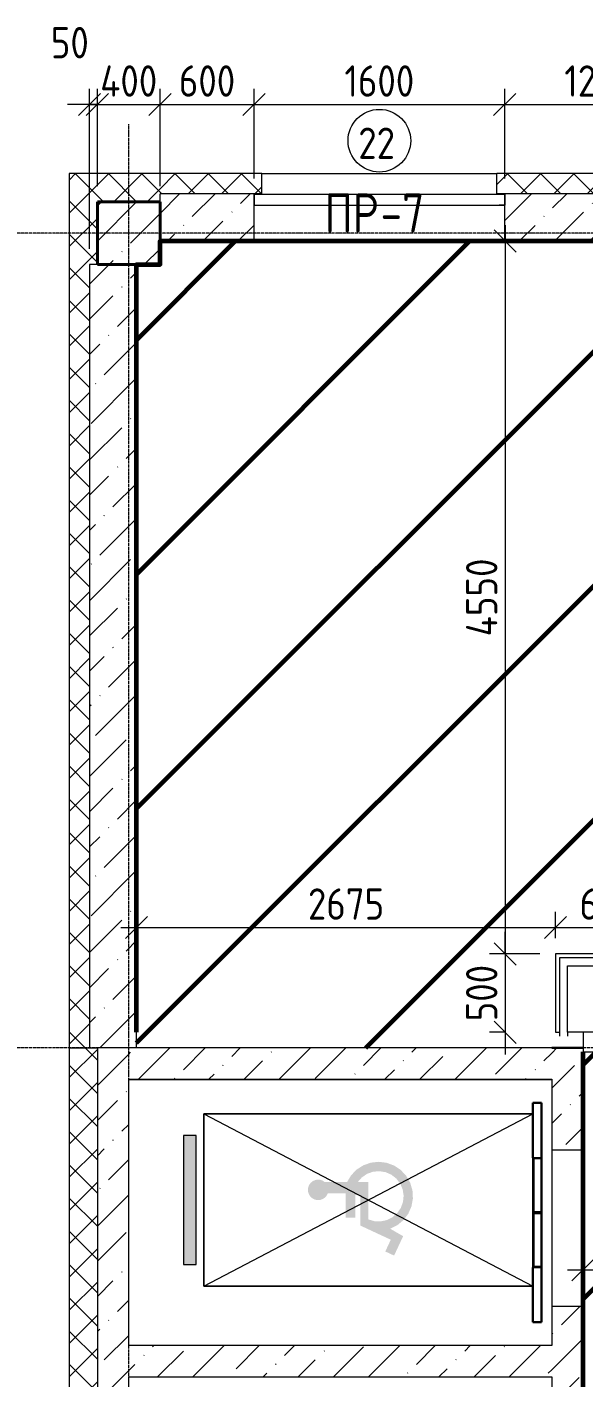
# Model space of a CAD drawing. Header units: millimetres. Extents: x -56773 to 323062, y -262288 to 76460.
# Drawn here: x -18965 to -15416, y -32360 to -23744 of the extents above; entities that cross this region are included whole.
import ezdxf

# ---------------------------------------------------------------- set-up
doc = ezdxf.new("R2010")
doc.units = ezdxf.units.MM
doc.linetypes.add('ADSK_Линия сетки', pattern=[25, 20, -2.5, 0, -2.5])
doc.linetypes.add('ADSK_Невидимые', pattern=[5, 3, -2])
for name, color, linetype, lineweight in [('1.1) Шлифовка потолка', 5, 'Continuous', 60), ('3.1 Штукатурка внешн стен', 5, 'Continuous', 60), ('_ Окна', 7, 'Continuous', 18), ('Марки', 7, 'Continuous', 20), ('Марки окон', 7, 'Continuous', 20), ('Несущие колонны', 7, 'Continuous', 18), ('Обобщенные модели', 7, 'ADSK_Невидимые', 18), ('Оборудование', 7, 'Continuous', 18), ('Окна', 7, 'Continuous', 9), ('Оси', 7, 'Continuous', 9), ('Перекрытие', 7, 'Continuous', 18), ('Размеры', 7, 'Continuous', 9), ('Стены внутренние', 7, 'Continuous', 18), ('Стены наружные', 7, 'Continuous', 18), ('Стены несущие', 7, 'Continuous', 30), ('Стены отделка', 7, 'Continuous', 30), ('Стены штриховка', 7, 'Continuous', 9), ('Узлы', 7, 'Continuous', 18)]:
    doc.layers.add(name, color=color, linetype=linetype, lineweight=lineweight)
doc.styles.add('GOST Common_2', font='', dxfattribs={"width": 0.9, "height": 250})
doc.styles.add('GOST Common_3', font='', dxfattribs={"width": 0.9, "height": 200})
doc.styles.add('GOST Common_5', font='', dxfattribs={"width": 0.85, "height": 250})
doc.styles.get('GOST Common_2').set_extended_font_data('GOST Common')
doc.styles.get('GOST Common_3').set_extended_font_data('GOST Common')
doc.styles.get('GOST Common_5').set_extended_font_data('GOST Common')
doc.dimstyles.new('ADSK_Основной_2_0', dxfattribs={"dimscale": 304.8, "dimtxt": 201.142999, "dimasz": 0.463911, "dimexe": 0.328084, "dimexo": 0.328084, "dimgap": 0.164042, "dimtad": 1, "dimdec": 3, "dimrnd": 0.001, "dimdsep": 46, "dimtxsty": 'GOST Common_3', "dimblk1": 'OBLIQUE', "dimblk2": 'OBLIQUE', "dimsah": 1, "dimcen": 0.09, "dimdle": 0.328084, "dimazin": 2, "dimtfac": 1, "dimtdec": 4, "dimtix": 1, "dimtmove": 0, "dimatfit": 3, "dimfxl": 1, "dimtvp": 1, "dimtolj": 1, "dimtzin": 0, "dimlwd": 20, "dimlwe": 20, "dimarcsym": 2})
doc.dimstyles.new('ADSK_Основной_2_0_1', dxfattribs={"dimscale": 304.8, "dimtxt": 201.142999, "dimasz": 0.463911, "dimexe": 0.328084, "dimexo": 0.328084, "dimgap": 0.164042, "dimtad": 1, "dimdec": 3, "dimrnd": 0.001, "dimdsep": 46, "dimtxsty": 'GOST Common_3', "dimblk1": 'OBLIQUE', "dimblk2": 'OBLIQUE', "dimsah": 1, "dimcen": 0.09, "dimdle": 0.328084, "dimazin": 2, "dimtfac": 1, "dimtdec": 4, "dimtix": 1, "dimtmove": 1, "dimatfit": 3, "dimfxl": 1, "dimtvp": 1, "dimtolj": 1, "dimtzin": 0, "dimlwd": 20, "dimlwe": 20, "dimarcsym": 2})
pattern_1 = [(45, (1283.93, -48864.63), (84.18955, 308.69595), [396.875, -79.375, 3.353, -76.022])]
pattern_2 = [(45, (1283.93, -48864.63), (-106.066, 106.066), []), (135, (1283.93, -48864.63), (-106.066, -106.066), [])]

# ---------------------------------------------------------------- blocks, each defined once
blk = doc.blocks.new('ADSK_КолоннаЖБ_Прямоугольная - 400x400 мм-1807142-Кладочный план 1-го этажа')
at = {"layer": 'Несущие колонны', "lineweight": 40}
for p, q in [((-200, 200), (200, 200)), ((-200, -200), (-200, 200)), ((200, 200), (200, -200)), ((200, -200), (-200, -200))]:
    blk.add_line(p, q, dxfattribs=at)
blk = doc.blocks.new('AS-Shakhta_lifta-GOST_5746-2003 - Лифт_3_2700х1700 проем 1000-883891-Кладочный план 1-го этажа')
at = {"layer": 'Оборудование'}
h = blk.add_hatch(color=256, dxfattribs=at)
h.paths.add_polyline_path([(354.7, 344.2), (231, 401.8), (183.6, 319.7), (160.7, 365.2), (128, 404.3), (87.2, 434.8), (40.6, 455.1), (-9.5, 464.1), (-60.4, 461.4), (-109.3, 447.2), (-153.5, 422), (-190.9, 387.4), (-219.3, 345.2), (-237.2, 297.5), (-243.7, 247), (-238.5, 196.4), (-221.7, 148.3), (-194.4, 105.3), (-157.9, 69.8), (-114.3, 43.6), (-114.3, -98), (-123.4, -111.8), (-128.8, -127.6), (-130, -144.1), (-127, -160.5), (-120, -175.5), (-109.5, -188.4), (-96, -198.1), (-80.6, -204.2), (-64.1, -206.2), (-47.6, -203.9), (-32.3, -197.6), (-19, -187.7), (-8.6, -174.7), (-1.8, -159.5), (0.9, -143.1), (-0.6, -126.6), (-6.2, -110.9), (-15.5, -97.2), (-28, -86.3), (-42.9, -78.8), (-42.9, 35.4), (113.5, 35.4), (113.5, 97.4), (-31, 97.4), (-31, 128.1), (162.8, 128.1), (253.6, 322.9), (328.5, 288)])
h.paths.add_polyline_path([(136.6, 258.9), (135.3, 218.6), (123.9, 180), (-114.3, 180), (-114.3, 111.7), (-144.4, 138.5), (-166.9, 171.9), (-180.4, 209.8), (-184, 249.9), (-177.6, 289.7), (-161.5, 326.6), (-136.7, 358.3), (-104.7, 382.9), (-67.7, 398.8), (-27.9, 404.9), (12.2, 401), (50, 387.2), (83.3, 364.5), (109.8, 334.2), (128, 298.2)])
at = {"layer": 'Узлы'}
blk.add_hatch(color=256, dxfattribs=at).paths.add_polyline_path([(412.5, -1000), (412.5, -920), (-412.5, -920), (-412.5, -1000)])
at = {"layer": 'Обобщенные модели', "linetype": 'Continuous', "lineweight": 30}
for p, q in [((780, 1285), (-620, 1285)), ((-620, 1230), (-620, 1285)), ((-270, 1230), (-620, 1230)), ((-267, 1235), (-267, 1285)), ((-267, 1285), (77, 1285)), ((77, 1235), (-267, 1235)), ((77, 1285), (77, 1235)), ((83, 1235), (83, 1285)), ((83, 1285), (427, 1285)), ((427, 1235), (83, 1235)), ((427, 1285), (427, 1235)), ((430, 1230), (780, 1230)), ((780, 1230), (780, 1285))]:
    blk.add_line(p, q, dxfattribs=at)
at = {"layer": 'Обобщенные модели'}
for p, q in [((-270, 1235), (-270, 1285)), ((430, 1235), (430, 1285))]:
    blk.add_line(p, q, dxfattribs=at)
at = {"layer": 'Оборудование'}
for p, q in [((-550, -870), (-550, 1230)), ((550, -870), (-550, 1230)), ((-550, -870), (550, 1230)), ((550, 1230), (-550, 1230)), ((-550, 1230), (-550, -870)), ((550, 1230), (550, -870)), ((550, -870), (550, 1230)), ((550, -870), (-550, -870)), ((-550, -870), (550, -870))]:
    blk.add_line(p, q, dxfattribs=at)
at = {"layer": 'Узлы'}
for p, q in [((412.5, -920), (-412.5, -920)), ((-412.5, -920), (-412.5, -1000)), ((412.5, -1000), (412.5, -920)), ((-412.5, -1000), (412.5, -1000))]:
    blk.add_line(p, q, dxfattribs=at)
blk = doc.blocks.new('AS-Shakhta_lifta-GOST_5746-2003 - Лифт_3_2700х1700 проем 1001-883895-Кладочный план 1-го этажа')
at = {"layer": 'Узлы'}
blk.add_hatch(color=256, dxfattribs=at).paths.add_polyline_path([(412.5, -1000), (412.5, -920), (-412.5, -920), (-412.5, -1000), (114.8, -1000)])
at = {"layer": 'Обобщенные модели', "linetype": 'Continuous', "lineweight": 30}
for p, q in [((780, 1285), (-620, 1285)), ((-620, 1230), (-620, 1285)), ((-270, 1230), (-620, 1230)), ((-267, 1235), (-267, 1285)), ((-267, 1285), (77, 1285)), ((77, 1235), (-267, 1235)), ((77, 1285), (77, 1235)), ((83, 1235), (83, 1285)), ((83, 1285), (427, 1285)), ((427, 1235), (83, 1235)), ((427, 1285), (427, 1235)), ((430, 1230), (780, 1230)), ((780, 1230), (780, 1285))]:
    blk.add_line(p, q, dxfattribs=at)
at = {"layer": 'Обобщенные модели'}
for p, q in [((-270, 1235), (-270, 1285)), ((430, 1235), (430, 1285))]:
    blk.add_line(p, q, dxfattribs=at)
at = {"layer": 'Оборудование'}
for p, q in [((-770, -1350), (-770, 1350)), ((-770, 1350), (930, 1350)), ((930, 1350), (930, -1350)), ((-550, -870), (-550, 1230)), ((550, -870), (-550, 1230)), ((-550, -870), (550, 1230)), ((550, 1230), (-550, 1230)), ((-550, 1230), (-550, -870)), ((550, 1230), (550, -870)), ((550, -870), (550, 1230)), ((550, -870), (-550, -870)), ((-550, -870), (550, -870)), ((930, -1350), (-770, -1350))]:
    blk.add_line(p, q, dxfattribs=at)
at = {"layer": 'Узлы'}
for p, q in [((412.5, -920), (-412.5, -920)), ((-412.5, -920), (-412.5, -1000)), ((412.5, -1000), (412.5, -920)), ((-412.5, -1000), (412.5, -1000))]:
    blk.add_line(p, q, dxfattribs=at)
blk = doc.blocks.new('ОКНО L03 _2СТ_RS - ОК-1_1600х2000h_противоударное-3556409-Кладочный план 1-го этажа')
at = {"layer": '_ Окна'}
for p, q in [((-838.1, 149), (761.9, 149)), ((-838.1, 149), (-838.1, 79)), ((-838.1, 149), (-833.1, 149)), ((761.9, 149), (756.9, 149)), ((761.9, 149), (761.9, 79)), ((-838.1, 79), (761.9, 79)), ((-838.1, 79), (-803.1, 79)), ((761.9, 79), (726.9, 79))]:
    blk.add_line(p, q, dxfattribs=at)
blk = doc.blocks.new('_Oblique')
at = {"color": 0, "linetype": 'ByBlock', "lineweight": -2}
blk.add_line((-0.5, -0.5), (0.5, 0.5), dxfattribs=at)
blk = doc.blocks.new('*D4189')
at = {"layer": 'Defpoints', "color": 0, "transparency": 16777216}
for p in [(-18516.1, -24238.9), (-18516.1, -24859.7), (-18566.1, -25259.7)]:
    blk.add_point(p, dxfattribs=at)
at = {"layer": 'Размеры', "color": 0, "lineweight": 20, "transparency": 16777216}
for p, q in [((-18566.1, -25159.7), (-18566.1, -24138.9)), ((-18516.1, -24759.7), (-18516.1, -24138.9)), ((-18566.1, -24238.9), (-18707.5, -24238.9)), ((-18566.1, -24238.9), (-18516.1, -24238.9)), ((-18516.1, -24238.9), (-18374.7, -24238.9))]:
    blk.add_line(p, q, dxfattribs=at)
at = {"layer": 'Размеры', "color": 0, "lineweight": 20, "transparency": 16777216, "xscale": 141.4, "yscale": 141.4, "zscale": 141.4}
blk.add_blockref('_Oblique', (-18566.1, -24238.9), dxfattribs=at)
at = {"layer": 'Размеры', "color": 0, "lineweight": 20, "transparency": 16777216, "xscale": 141.4, "yscale": 141.4, "zscale": 141.4, "rotation": 180}
blk.add_blockref('_Oblique', (-18516.1, -24238.9), dxfattribs=at)
at = {"layer": 'Размеры', "color": 0, "lineweight": 9, "transparency": 16777216, "insert": (-18813.3, -23744.2), "char_height": 200, "width": 302.737, "attachment_point": 1, "line_spacing_factor": 1.022761, "style": 'GOST Common_3'}
blk.add_mtext('\\A1;50', dxfattribs=at)
blk = doc.blocks.new('*D4190')
at = {"layer": 'Defpoints', "color": 0, "transparency": 16777216}
for p in [(-18116.1, -24238.9), (-18516.1, -24859.7), (-18116.1, -24859.7)]:
    blk.add_point(p, dxfattribs=at)
at = {"layer": 'Размеры', "color": 0, "lineweight": 20, "transparency": 16777216}
for p, q in [((-18516.1, -24759.7), (-18516.1, -24138.9)), ((-18116.1, -24759.7), (-18116.1, -24138.9)), ((-18516.1, -24238.9), (-18657.5, -24238.9)), ((-18516.1, -24238.9), (-18116.1, -24238.9)), ((-18116.1, -24238.9), (-17974.7, -24238.9))]:
    blk.add_line(p, q, dxfattribs=at)
at = {"layer": 'Размеры', "color": 0, "lineweight": 20, "transparency": 16777216, "xscale": 141.4, "yscale": 141.4, "zscale": 141.4}
blk.add_blockref('_Oblique', (-18516.1, -24238.9), dxfattribs=at)
at = {"layer": 'Размеры', "color": 0, "lineweight": 20, "transparency": 16777216, "xscale": 141.4, "yscale": 141.4, "zscale": 141.4, "rotation": 180}
blk.add_blockref('_Oblique', (-18116.1, -24238.9), dxfattribs=at)
at = {"layer": 'Размеры', "color": 0, "lineweight": 9, "transparency": 16777216, "insert": (-18316.1, -24088.9), "char_height": 200, "width": 474.561, "attachment_point": 5, "style": 'GOST Common_3'}
blk.add_mtext('\\A1;400', dxfattribs=at)
blk = doc.blocks.new('*D4191')
at = {"layer": 'Defpoints', "color": 0, "transparency": 16777216}
for p in [(-17516.1, -24238.9), (-17516.1, -24810.7), (-18116.1, -24859.7)]:
    blk.add_point(p, dxfattribs=at)
at = {"layer": 'Размеры', "color": 0, "lineweight": 20, "transparency": 16777216}
for p, q in [((-18116.1, -24759.7), (-18116.1, -24138.9)), ((-17516.1, -24710.7), (-17516.1, -24138.9)), ((-18216.1, -24238.9), (-17416.1, -24238.9))]:
    blk.add_line(p, q, dxfattribs=at)
at = {"layer": 'Размеры', "color": 0, "lineweight": 20, "transparency": 16777216, "xscale": 141.4, "yscale": 141.4, "zscale": 141.4, "rotation": 180}
blk.add_blockref('_Oblique', (-18116.1, -24238.9), dxfattribs=at)
at = {"layer": 'Размеры', "color": 0, "lineweight": 20, "transparency": 16777216, "xscale": 141.4, "yscale": 141.4, "zscale": 141.4}
blk.add_blockref('_Oblique', (-17516.1, -24238.9), dxfattribs=at)
at = {"layer": 'Размеры', "color": 0, "lineweight": 9, "transparency": 16777216, "insert": (-17816.1, -24088.9), "char_height": 200, "width": 454.106, "attachment_point": 5, "style": 'GOST Common_3'}
blk.add_mtext('\\A1;600', dxfattribs=at)
blk = doc.blocks.new('*D4192')
at = {"layer": 'Defpoints', "color": 0, "transparency": 16777216}
for p in [(-15916.1, -24238.9), (-17516.1, -24810.7), (-15916.1, -24810.7)]:
    blk.add_point(p, dxfattribs=at)
at = {"layer": 'Размеры', "color": 0, "lineweight": 20, "transparency": 16777216}
for p, q in [((-17516.1, -24710.7), (-17516.1, -24138.9)), ((-15916.1, -24710.7), (-15916.1, -24138.9)), ((-17616.1, -24238.9), (-15816.1, -24238.9))]:
    blk.add_line(p, q, dxfattribs=at)
at = {"layer": 'Размеры', "color": 0, "lineweight": 20, "transparency": 16777216, "xscale": 141.4, "yscale": 141.4, "zscale": 141.4, "rotation": 180}
blk.add_blockref('_Oblique', (-17516.1, -24238.9), dxfattribs=at)
at = {"layer": 'Размеры', "color": 0, "lineweight": 20, "transparency": 16777216, "xscale": 141.4, "yscale": 141.4, "zscale": 141.4}
blk.add_blockref('_Oblique', (-15916.1, -24238.9), dxfattribs=at)
at = {"layer": 'Размеры', "color": 0, "lineweight": 9, "transparency": 16777216, "insert": (-16716.1, -24088.9), "char_height": 200, "width": 560.473, "attachment_point": 5, "style": 'GOST Common_3'}
blk.add_mtext('\\A1;1600', dxfattribs=at)
blk = doc.blocks.new('*D4193')
at = {"layer": 'Defpoints', "color": 0, "transparency": 16777216}
for p in [(-14716.1, -24238.9), (-15916.1, -24810.7), (-14716.1, -24810.7)]:
    blk.add_point(p, dxfattribs=at)
at = {"layer": 'Размеры', "color": 0, "lineweight": 20, "transparency": 16777216}
for p, q in [((-15916.1, -24710.7), (-15916.1, -24138.9)), ((-14716.1, -24710.7), (-14716.1, -24138.9)), ((-16016.1, -24238.9), (-14616.1, -24238.9))]:
    blk.add_line(p, q, dxfattribs=at)
at = {"layer": 'Размеры', "color": 0, "lineweight": 20, "transparency": 16777216, "xscale": 141.4, "yscale": 141.4, "zscale": 141.4, "rotation": 180}
blk.add_blockref('_Oblique', (-15916.1, -24238.9), dxfattribs=at)
at = {"layer": 'Размеры', "color": 0, "lineweight": 20, "transparency": 16777216, "xscale": 141.4, "yscale": 141.4, "zscale": 141.4}
blk.add_blockref('_Oblique', (-14716.1, -24238.9), dxfattribs=at)
at = {"layer": 'Размеры', "color": 0, "lineweight": 9, "transparency": 16777216, "insert": (-15316.1, -24088.9), "char_height": 200, "width": 560.473, "attachment_point": 5, "style": 'GOST Common_3'}
blk.add_mtext('\\A1;1200', dxfattribs=at)
blk = doc.blocks.new('*D4090')
at = {"layer": 'Defpoints', "color": 0, "transparency": 16777216}
for p in [(-18266.1, -29391.3), (-15591.1, -29491.3), (-15591.1, -29659.7)]:
    blk.add_point(p, dxfattribs=at)
at = {"layer": 'Размеры', "color": 0, "lineweight": 20, "transparency": 16777216}
for p, q in [((-15591.1, -29559.7), (-15591.1, -29391.3)), ((-18366.1, -29491.3), (-15491.1, -29491.3)), ((-18266.1, -29491.3), (-18266.1, -29591.3))]:
    blk.add_line(p, q, dxfattribs=at)
at = {"layer": 'Размеры', "color": 0, "lineweight": 20, "transparency": 16777216, "xscale": 141.4, "yscale": 141.4, "zscale": 141.4, "rotation": 180}
blk.add_blockref('_Oblique', (-18266.1, -29491.3), dxfattribs=at)
at = {"layer": 'Размеры', "color": 0, "lineweight": 20, "transparency": 16777216, "xscale": 141.4, "yscale": 141.4, "zscale": 141.4}
blk.add_blockref('_Oblique', (-15591.1, -29491.3), dxfattribs=at)
at = {"layer": 'Размеры', "color": 0, "lineweight": 9, "transparency": 16777216, "insert": (-16928.6, -29341.3), "char_height": 200, "width": 605.475, "attachment_point": 5, "style": 'GOST Common_3'}
blk.add_mtext('\\A1;2675', dxfattribs=at)
blk = doc.blocks.new('*D4091')
at = {"layer": 'Defpoints', "color": 0, "transparency": 16777216}
for p in [(-14916.1, -29391.3), (-14916.1, -29491.3), (-15591.1, -29659.7)]:
    blk.add_point(p, dxfattribs=at)
at = {"layer": 'Размеры', "color": 0, "lineweight": 20, "transparency": 16777216}
for p, q in [((-15591.1, -29559.7), (-15591.1, -29391.3)), ((-15691.1, -29491.3), (-14816.1, -29491.3)), ((-14916.1, -29491.3), (-14916.1, -29591.3))]:
    blk.add_line(p, q, dxfattribs=at)
at = {"layer": 'Размеры', "color": 0, "lineweight": 20, "transparency": 16777216, "xscale": 141.4, "yscale": 141.4, "zscale": 141.4, "rotation": 180}
blk.add_blockref('_Oblique', (-15591.1, -29491.3), dxfattribs=at)
at = {"layer": 'Размеры', "color": 0, "lineweight": 20, "transparency": 16777216, "xscale": 141.4, "yscale": 141.4, "zscale": 141.4}
blk.add_blockref('_Oblique', (-14916.1, -29491.3), dxfattribs=at)
at = {"layer": 'Размеры', "color": 0, "lineweight": 9, "transparency": 16777216, "insert": (-15253.6, -29341.3), "char_height": 200, "width": 454.106, "attachment_point": 5, "style": 'GOST Common_3'}
blk.add_mtext('\\A1;675', dxfattribs=at)
blk = doc.blocks.new('*D4092')
at = {"layer": 'Defpoints', "color": 0, "transparency": 16777216}
for p in [(-15812.7, -25109.7), (-15912.7, -29659.7), (-15591.1, -29659.7)]:
    blk.add_point(p, dxfattribs=at)
at = {"layer": 'Размеры', "color": 0, "lineweight": 20, "transparency": 16777216}
for p, q in [((-15912.7, -25009.7), (-15912.7, -29759.7)), ((-15912.7, -25109.7), (-16012.7, -25109.7)), ((-15691.1, -29659.7), (-16012.7, -29659.7))]:
    blk.add_line(p, q, dxfattribs=at)
at = {"layer": 'Размеры', "color": 0, "lineweight": 20, "transparency": 16777216, "xscale": 141.4, "yscale": 141.4, "zscale": 141.4}
for p, rotation in [((-15912.7, -25109.7), 90), ((-15912.7, -29659.7), 270)]:
    blk.add_blockref('_Oblique', p, dxfattribs=dict(at, rotation=rotation))
at = {"layer": 'Размеры', "color": 0, "lineweight": 9, "transparency": 16777216, "insert": (-16062.7, -27384.7), "char_height": 200, "width": 625.93, "attachment_point": 5, "rotation": 90, "style": 'GOST Common_3'}
blk.add_mtext('\\A1;4550', dxfattribs=at)
blk = doc.blocks.new('*D4093')
at = {"layer": 'Defpoints', "color": 0, "transparency": 16777216}
for p in [(-15591.1, -29659.7), (-15912.7, -30159.7), (-15812.7, -30159.7)]:
    blk.add_point(p, dxfattribs=at)
at = {"layer": 'Размеры', "color": 0, "lineweight": 20, "transparency": 16777216}
for p, q in [((-15912.7, -29659.7), (-15912.7, -29518.3)), ((-15691.1, -29659.7), (-16012.7, -29659.7)), ((-15912.7, -29659.7), (-15912.7, -30159.7)), ((-15912.7, -30159.7), (-16012.7, -30159.7)), ((-15912.7, -30159.7), (-15912.7, -30301.1))]:
    blk.add_line(p, q, dxfattribs=at)
at = {"layer": 'Размеры', "color": 0, "lineweight": 20, "transparency": 16777216, "xscale": 141.4, "yscale": 141.4, "zscale": 141.4}
for p, rotation in [((-15912.7, -29659.7), 270), ((-15912.7, -30159.7), 90)]:
    blk.add_blockref('_Oblique', p, dxfattribs=dict(at, rotation=rotation))
at = {"layer": 'Размеры', "color": 0, "lineweight": 9, "transparency": 16777216, "insert": (-16062.7, -29909.7), "char_height": 200, "width": 454.106, "attachment_point": 5, "rotation": 90, "style": 'GOST Common_3'}
blk.add_mtext('\\A1;500', dxfattribs=at)
blk = doc.blocks.new('*D4102')
at = {"layer": 'Defpoints', "color": 0, "transparency": 16777216}
for p in [(-12591.1, -30934.7), (-15416.1, -31576.1), (-12591.1, -31676.1)]:
    blk.add_point(p, dxfattribs=at)
at = {"layer": 'Размеры', "color": 0, "lineweight": 20, "transparency": 16777216}
for p, q in [((-12591.1, -31034.7), (-12591.1, -31776.1)), ((-15516.1, -31676.1), (-12491.1, -31676.1)), ((-15416.1, -31676.1), (-15416.1, -31776.1))]:
    blk.add_line(p, q, dxfattribs=at)
at = {"layer": 'Размеры', "color": 0, "lineweight": 20, "transparency": 16777216, "xscale": 141.4, "yscale": 141.4, "zscale": 141.4, "rotation": 180}
blk.add_blockref('_Oblique', (-15416.1, -31676.1), dxfattribs=at)
at = {"layer": 'Размеры', "color": 0, "lineweight": 20, "transparency": 16777216, "xscale": 141.4, "yscale": 141.4, "zscale": 141.4}
blk.add_blockref('_Oblique', (-12591.1, -31676.1), dxfattribs=at)
at = {"layer": 'Размеры', "color": 0, "lineweight": 9, "transparency": 16777216, "insert": (-14003.6, -31526.1), "char_height": 200, "width": 605.475, "attachment_point": 5, "style": 'GOST Common_3'}
blk.add_mtext('\\A1;2825', dxfattribs=at)
blk = doc.blocks.new('М_окна1 - Маркировка типоразмера-1510237-Кладочный план 1-го этажа')
at = {"layer": 'Марки окон'}
blk.add_circle((0, 0), 2, dxfattribs=at)

msp = doc.modelspace()

# ---------------------------------------------------------------- hatches: boundary and pattern name
at = {"layer": '1.1) Шлифовка потолка', "transparency": 33554687}
h = msp.add_hatch(dxfattribs=at)
h.set_pattern_fill('ANSI31', color=5, scale=333)
h.paths.add_polyline_path([(3658.9343, -39509.6624), (3283.9343, -39509.6624), (1683.9343, -39509.6624), (483.9343, -39509.6624), (-716.0657, -39509.6624), (-1641.0657, -39509.6624), (-1641.0657, -41084.6624), (-2391.0657, -41084.6624), (-2391.0657, -41134.6624), (-2391.0657, -41359.6624), (-2391.0657, -41409.6624), (-2491.0657, -41409.6624), (-2491.0657, -42609.6624), (-2391.0657, -42609.6624), (-2391.0657, -42659.6624), (-2391.0657, -45134.6624), (-2391.0657, -45184.6624), (-2366.0657, -45184.6624), (3658.9343, -45184.6624)])
h.paths.add_polyline_path([(-5466.0657, -50134.6624), (-11741.0657, -50134.6624), (-11741.0657, -55809.6624), (-8116.0657, -55809.6624), (-8116.0657, -55659.6624), (-7716.0657, -55659.6624), (-7716.0657, -55809.6624), (-5466.0657, -55809.6624)])
h.paths.add_polyline_path([(-11741.0657, -53484.6624), (-11866.0657, -53484.6624), (-11866.0657, -53359.6624), (-12591.0657, -53359.6624), (-12591.0657, -52809.6624), (-18266.0657, -52809.6624), (-18266.0657, -55659.6624), (-18116.0657, -55659.6624), (-18116.0657, -55809.6624), (-17516.0657, -55809.6624), (-15916.0657, -55809.6624), (-14716.0657, -55809.6624), (-13116.0657, -55809.6624), (-12591.0657, -55809.6624), (-12591.0657, -54809.6624), (-11866.0657, -54809.6624), (-11866.0657, -54684.6624), (-11741.0657, -54684.6624)])
h.paths.add_polyline_path([(-11741.0657, -50959.6624), (-11866.0657, -50959.6624), (-11866.0657, -50834.6624), (-12591.0657, -50834.6624), (-12591.0657, -49684.6624), (-18116.0657, -49684.6624), (-18116.0657, -50059.6624), (-18266.0657, -50059.6624), (-18266.0657, -50659.6624), (-18266.0657, -52259.6624), (-18266.0657, -52684.6624), (-12591.0657, -52684.6624), (-12591.0657, -52284.6624), (-11866.0657, -52284.6624), (-11866.0657, -52159.6624), (-11741.0657, -52159.6624)])
h.paths.add_polyline_path([(-12591.0657, -48084.6624), (-11866.0657, -48084.6624), (-11866.0657, -47959.6624), (-11741.0657, -47959.6624), (-11741.0657, -46759.6624), (-11866.0657, -46759.6624), (-11866.0657, -46634.6624), (-12591.0657, -46634.6624), (-12591.0657, -45359.6624), (-18116.0657, -45359.6624), (-18116.0657, -45659.6624), (-18266.0657, -45659.6624), (-18266.0657, -46859.6624), (-18266.0657, -48459.6624), (-18266.0657, -49559.6624), (-12591.0657, -49559.6624)])
h.paths.add_polyline_path([(-8241.0657, -49284.6624), (-11741.0657, -49284.6624), (-11741.0657, -50134.6624), (-8241.0657, -50134.6624)])
h.paths.add_polyline_path([(-2491.0657, -39229.6624), (-2506.0657, -39229.6624), (-3396.0657, -39229.6624), (-3446.0657, -39229.6624), (-4366.0657, -39229.6624), (-4416.0657, -39229.6624), (-4466.0657, -39229.6624), (-7641.0657, -39229.6624), (-7641.0657, -40134.6624), (-8191.0657, -40134.6624), (-8191.0657, -39229.6624), (-11616.0657, -39229.6624), (-11616.0657, -42834.6624), (-11741.0657, -42834.6624), (-11741.0657, -49284.6624), (-8241.0657, -49284.6624), (-2491.0657, -49284.6624)])
h.paths.add_polyline_path([(-8191.0657, -45984.6624), (-8191.0657, -44784.6624), (-7391.0657, -44784.6624), (-7391.0657, -45984.6624)], flags=16)
h.paths.add_polyline_path([(-8166.0657, -45959.6624), (-8166.0657, -44809.6624), (-7416.0657, -44809.6624), (-7416.0657, -45959.6624)], flags=0)
h.paths.add_polyline_path([(-8116.0657, -45909.6624), (-8116.0657, -44859.6624), (-7466.0657, -44859.6624), (-7466.0657, -45909.6624)], flags=0)
h.paths.add_polyline_path([(-8116.0657, -45659.6624), (-8116.0657, -45259.6624), (-7716.0657, -45259.6624), (-7716.0657, -45659.6624)], flags=0)
h.paths.add_polyline_path([(-11741.0657, -42834.6624), (-11866.0657, -42834.6624), (-11866.0657, -42709.6624), (-11741.0657, -42709.6624), (-11741.0657, -40234.6624), (-13941.0657, -40234.6624), (-13941.0657, -42709.6624), (-13066.0657, -42709.6624), (-13066.0657, -42834.6624), (-14271.0657, -42834.6624), (-14271.0657, -42709.6624), (-14241.0657, -42709.6624), (-14241.0657, -40509.6624), (-14391.0657, -40509.6624), (-14391.0657, -40384.6624), (-14241.0657, -40384.6624), (-14241.0657, -38334.6624), (-15516.0657, -38334.6624), (-15516.0657, -40384.6624), (-15291.0657, -40384.6624), (-15291.0657, -40509.6624), (-15516.0657, -40509.6624), (-15516.0657, -41509.6624), (-15691.0657, -41509.6624), (-15691.0657, -42709.6624), (-15171.0657, -42709.6624), (-15171.0657, -42834.6624), (-17141.0657, -42834.6624), (-17141.0657, -42709.6624), (-15816.0657, -42709.6624), (-15816.0657, -39784.6624), (-16016.0657, -39784.6624), (-16016.0657, -39734.6624), (-15816.0657, -39734.6624), (-15816.0657, -38134.6624), (-16916.0657, -38134.6624), (-16916.0657, -39734.6624), (-16756.0657, -39734.6624), (-16756.0657, -39784.6624), (-17166.0657, -39784.6624), (-17166.0657, -39734.6624), (-16966.0657, -39734.6624), (-16966.0657, -38134.6624), (-18041.0657, -38134.6624), (-18041.0657, -39734.6624), (-17906.0657, -39734.6624), (-17906.0657, -39784.6624), (-18266.0657, -39784.6624), (-18266.0657, -40259.6624), (-18266.0657, -41859.6624), (-18266.0657, -42709.6624), (-18041.0657, -42709.6624), (-18041.0657, -42834.6624), (-18266.0657, -42834.6624), (-18266.0657, -43059.6624), (-18266.0657, -44659.6624), (-18266.0657, -45234.6624), (-11741.0657, -45234.6624)])
h.paths.add_polyline_path([(-11616.0657, -38084.6624), (-11741.0657, -38084.6624), (-11741.0657, -37859.6624), (-14116.0657, -37859.6624), (-14116.0657, -39834.6624), (-12541.0657, -39834.6624), (-12541.0657, -39234.6624), (-11741.0657, -39234.6624), (-11741.0657, -39229.6624), (-11741.0657, -38984.6624), (-11616.0657, -38984.6624)])
h.paths.add_polyline_path([(-1966.0657, -34259.6624), (-2116.0657, -34259.6624), (-2116.0657, -33859.6624), (-1966.0657, -33859.6624), (-1966.0657, -30509.6624), (-2366.0657, -30509.6624), (-2366.0657, -30384.6624), (-2116.0657, -30384.6624), (-2116.0657, -30059.6624), (-1966.0657, -30059.6624), (-1966.0657, -26369.6624), (-4216.0657, -26369.6624), (-4216.0657, -25109.6624), (-7141.0657, -25109.6624), (-7141.0657, -25334.6624), (-7641.0657, -25334.6624), (-7641.0657, -30384.6624), (-3541.0657, -30384.6624), (-3541.0657, -30059.6624), (-3416.0657, -30059.6624), (-3416.0657, -30384.6624), (-3266.0657, -30384.6624), (-3266.0657, -30509.6624), (-3541.0657, -30509.6624), (-7641.0657, -30509.6624), (-7641.0657, -30934.6624), (-8491.0657, -30934.6624), (-8491.0657, -30909.6624), (-8491.0657, -25109.6624), (-11616.0657, -25109.6624), (-11616.0657, -37734.6624), (-9815.0657, -37734.6624), (-9815.0657, -37859.6624), (-11616.0657, -37859.6624), (-11616.0657, -39229.6624), (-8191.0657, -39229.6624), (-8191.0657, -38784.6624), (-7641.0657, -38784.6624), (-7641.0657, -39229.6624), (-4466.0657, -39229.6624), (-4416.0657, -39229.6624), (-4366.0657, -39229.6624), (-3446.0657, -39229.6624), (-3396.0657, -39229.6624), (-2506.0657, -39229.6624), (-2491.0657, -39229.6624), (-1966.0657, -39229.6624)])
h.paths.add_polyline_path([(-8391.0657, -35434.6624), (-8391.0657, -33384.6624), (-7641.0657, -33384.6624), (-7641.0657, -35434.6624)], flags=16)
h.paths.add_polyline_path([(-8366.0657, -35409.6624), (-8366.0657, -33409.6624), (-7666.0657, -33409.6624), (-7666.0657, -35409.6624)], flags=0)
h.paths.add_polyline_path([(-8316.0657, -35359.6624), (-8316.0657, -33459.6624), (-7716.0657, -33459.6624), (-7716.0657, -35359.6624)], flags=0)
h.paths.add_polyline_path([(-8116.0657, -34259.6624), (-8116.0657, -33859.6624), (-7716.0657, -33859.6624), (-7716.0657, -34259.6624)], flags=0)
h.paths.add_polyline_path([(-4526.6157, -36609.6624), (-4526.6157, -35959.6624), (-4512.6157, -35959.6624), (-4512.6157, -36609.6624)], flags=16)
h.paths.add_polyline_path([(-4466.0657, -36334.6624), (-4466.0657, -36284.6624), (-4366.0657, -36284.6624), (-4366.0657, -36334.6624), (-4366.0657, -37054.6624), (-4366.0657, -37104.6624), (-4466.0657, -37104.6624), (-4466.0657, -37054.6624)], flags=16)
h.paths.add_polyline_path([(-4428.5657, -37054.6624), (-4428.5657, -36334.6624), (-4403.5657, -36334.6624), (-4403.5657, -37054.6624)], flags=0)
h.paths.add_polyline_path([(-4526.6157, -35359.6624), (-4526.6157, -34709.6624), (-4512.6157, -34709.6624), (-4512.6157, -35359.6624)], flags=16)
h.paths.add_polyline_path([(-4466.0657, -38554.6624), (-4366.0657, -38554.6624), (-4366.0657, -38604.6624), (-4366.0657, -39129.6624), (-4416.0657, -39129.6624), (-4466.0657, -39129.6624), (-4466.0657, -38604.6624)], flags=16)
h.paths.add_polyline_path([(-4403.5657, -38604.6624), (-4403.5657, -39129.6624), (-4428.5657, -39129.6624), (-4428.5657, -38604.6624)], flags=0)
h.paths.add_polyline_path([(-4466.0657, -35034.6624), (-4466.0657, -34984.6624), (-4466.0657, -34134.6624), (-4466.0657, -34084.6624), (-4466.0657, -33134.6624), (-4466.0657, -33084.6624), (-4466.0657, -32159.6624), (-4466.0657, -32059.6624), (-4366.0657, -32059.6624), (-3216.0657, -32059.6624), (-3166.0657, -32059.6624), (-2016.0657, -32059.6624), (-1966.0657, -32059.6624), (-1966.0657, -32159.6624), (-2016.0657, -32159.6624), (-3166.0657, -32159.6624), (-3216.0657, -32159.6624), (-4366.0657, -32159.6624), (-4366.0657, -33084.6624), (-4366.0657, -33134.6624), (-4366.0657, -34084.6624), (-4366.0657, -34134.6624), (-4366.0657, -34984.6624), (-4366.0657, -35034.6624)], flags=16)
h.paths.add_polyline_path([(-4428.5657, -34984.6624), (-4428.5657, -34134.6624), (-4403.5657, -34134.6624), (-4403.5657, -34984.6624)], flags=0)
h.paths.add_polyline_path([(-4366.0657, -39167.1624), (-3446.0657, -39167.1624), (-3446.0657, -39192.1624), (-4366.0657, -39192.1624)], flags=16)
h.paths.add_polyline_path([(-4428.5657, -34084.6624), (-4428.5657, -33134.6624), (-4403.5657, -33134.6624), (-4403.5657, -34084.6624)], flags=0)
h.paths.add_polyline_path([(-4428.5657, -33084.6624), (-4428.5657, -32159.6624), (-4416.0657, -32059.6624), (-4366.0657, -32059.6624), (-4366.0657, -32097.1624), (-3216.0657, -32097.1624), (-3216.0657, -32122.1624), (-4366.0657, -32122.1624), (-4366.0657, -32159.6624), (-4403.5657, -32159.6624), (-4403.5657, -33084.6624)], flags=0)
h.paths.add_polyline_path([(-3396.0657, -39167.1624), (-2506.0657, -39167.1624), (-2506.0657, -39192.1624), (-3396.0657, -39192.1624)], flags=16)
h.paths.add_polyline_path([(-2346.0657, -39167.1624), (-2016.0657, -39167.1624), (-2016.0657, -39192.1624), (-2346.0657, -39192.1624)], flags=16)
h.paths.add_polyline_path([(-3166.0657, -32097.1624), (-2016.0657, -32097.1624), (-2016.0657, -32122.1624), (-3166.0657, -32122.1624)], flags=0)
h.paths.add_polyline_path([(-11616.0657, -30934.6624), (-12591.0657, -30934.6624), (-12591.0657, -30284.6624), (-15416.0657, -30284.6624), (-15416.0657, -30909.6624), (-15416.0657, -31909.6624), (-15416.0657, -32709.6624), (-15416.0657, -33709.7905), (-15416.0657, -34059.6624), (-13466.0657, -34059.6624), (-13466.0657, -34259.6624), (-11916.0657, -34259.6624), (-11916.0657, -34059.6624), (-11616.0657, -34059.6624)])
h.paths.add_polyline_path([(-11616.0657, -25109.6624), (-12116.0657, -25109.6624), (-12116.0657, -25259.6624), (-12516.0657, -25259.6624), (-12516.0657, -25109.6624), (-13116.0657, -25109.6624), (-14716.0657, -25109.6624), (-14791.0657, -25109.6624), (-14791.0657, -27634.6624), (-14916.0657, -27634.6624), (-14916.0657, -25109.6624), (-15916.0657, -25109.6624), (-17516.0657, -25109.6624), (-18116.0657, -25109.6624), (-18116.0657, -25259.6624), (-18266.0657, -25259.6624), (-18266.0657, -30159.6624), (-18266.0657, -30259.6624), (-15616.0657, -30259.6624), (-15416.0657, -30259.6624), (-15416.0657, -30159.6624), (-15516.0657, -30159.6624), (-15516.0657, -29734.6624), (-14891.0657, -29734.6624), (-14891.0657, -29684.6624), (-15566.0657, -29684.6624), (-15566.0657, -30159.6624), (-15591.0657, -30159.6624), (-15591.0657, -29659.6624), (-14916.0657, -29659.6624), (-14916.0657, -28834.6624), (-14791.0657, -28834.6624), (-14791.0657, -29934.6624), (-11616.0657, -29934.6624)])
at = {"layer": 'Несущие колонны', "lineweight": 9}
h = msp.add_hatch(dxfattribs=at)
h.set_pattern_fill('FP_3', color=256, style=0, pattern_type=2)
h.set_pattern_definition([(45, (1283.93, -48864.63), (-224.5064, 224.5064), []), (45, (1508.44, -48864.63), (-224.5064, 224.5064), [396.875, -79.375, 3.353, -76.022])])
h.paths.add_polyline_path([(-18516.0657, -25259.6624), (-18116.0657, -25259.6624), (-18116.0657, -24859.6624), (-18516.0657, -24859.6624)])
at = {"layer": 'Стены внутренние', "lineweight": 9}
h = msp.add_hatch(dxfattribs=at)
h.set_pattern_fill('FP_1', color=256, style=0, pattern_type=2)
h.set_pattern_definition(pattern_1)
h.paths.add_polyline_path([(-8391.0657, -25109.6624), (-7116.0657, -25109.6624), (-7116.0657, -24810.6624), (-9316.0657, -24810.6624), (-9316.0657, -25109.6624), (-8466.0657, -25109.6624)])
h.paths.add_polyline_path([(-2116.0657, -25109.6624), (-2116.0657, -24809.6624), (-2126.0657, -24809.6624), (-2126.0657, -25109.6624)])
h.paths.add_polyline_path([(-3946.0657, -25109.6624), (-3906.0657, -25109.6624), (-3906.0657, -24809.6624), (-4916.0657, -24810.6624), (-4916.0657, -25109.6624), (-4096.0657, -25109.6624)])
h.paths.add_polyline_path([(-10916.0657, -25109.6624), (-10916.0657, -24810.6624), (-13116.0657, -24810.6624), (-13116.0657, -25109.6624), (-12293.961, -25109.6624)])
h.paths.add_polyline_path([(-14916.0657, -25109.6624), (-14716.0657, -25109.6624), (-14716.0657, -24810.6624), (-15916.0657, -24810.6624), (-15916.0657, -25109.6624), (-15238.9058, -25109.6624)])
h.paths.add_polyline_path([(-18116.0657, -25109.6624), (-17516.0657, -25109.6624), (-17516.0657, -24810.6624), (-18116.0657, -24809.6624)])
h = msp.add_hatch(dxfattribs=at)
h.set_pattern_fill('FP_1', color=256, style=0, pattern_type=2)
h.set_pattern_definition(pattern_1)
h.paths.add_polyline_path([(-18266.0657, -30259.6624), (-18266.0657, -25259.6624), (-18566.0657, -25259.6624), (-18566.0657, -30259.6624), (-18316.0657, -30259.6624)])
at = {"layer": 'Стены наружные', "lineweight": 9}
h = msp.add_hatch(dxfattribs=at)
h.set_pattern_fill('FP_4', color=256, style=0, pattern_type=2)
h.set_pattern_definition(pattern_2)
h.paths.add_polyline_path([(-18116.0657, -24860.0624), (-18116.0657, -24680.0624), (-18696.0657, -24680.0624), (-18696.0657, -24860.0624), (-18516.0657, -24860.0624)])
h = msp.add_hatch(dxfattribs=at)
h.set_pattern_fill('FP_4', color=256, style=0, pattern_type=2)
h.set_pattern_definition(pattern_2)
h.paths.add_polyline_path([(-3906.0657, -24809.6624), (-3906.0657, -24679.6624), (-4966.0657, -24679.6624), (-4966.0657, -24809.6624)])
h.paths.add_polyline_path([(-2116.0657, -24809.6624), (-2116.0657, -24680.0624), (-2126.0657, -24679.6624), (-2126.0657, -24809.6624)])
h.paths.add_polyline_path([(-12293.961, -24809.6624), (-10866.0657, -24809.6624), (-10866.0657, -24679.6624), (-13166.0657, -24679.6624), (-13166.0657, -24809.6624)])
h.paths.add_polyline_path([(-9366.0657, -24809.6624), (-7066.0657, -24809.6624), (-7066.0657, -24679.6624), (-9366.0657, -24679.6624)])
h.paths.add_polyline_path([(-14666.0657, -24809.6624), (-14666.0657, -24679.6624), (-15966.0657, -24679.6624), (-15966.0657, -24809.6624), (-15238.9058, -24809.6624)])
h.paths.add_polyline_path([(-17466.0657, -24809.6624), (-17466.0657, -24679.6624), (-18116.0657, -24680.0624), (-18116.0657, -24809.6624)])
h = msp.add_hatch(dxfattribs=at)
h.set_pattern_fill('FP_4', color=256, style=0, pattern_type=2)
h.set_pattern_definition(pattern_2)
h.paths.add_polyline_path([(-18516.0657, -25259.6624), (-18516.0657, -24860.0624), (-18696.0657, -24860.0624), (-18696.0657, -25259.6624), (-18566.0657, -25259.6624)])
h = msp.add_hatch(dxfattribs=at)
h.set_pattern_fill('FP_4', color=256, style=0, pattern_type=2)
h.set_pattern_definition(pattern_2)
h.paths.add_polyline_path([(-18696.0657, -30259.6624), (-18566.0657, -30259.6624), (-18566.0657, -25259.6624), (-18696.0657, -25259.6624), (-18696.0657, -28091.7649)])
h = msp.add_hatch(dxfattribs=at)
h.set_pattern_fill('FP_4', color=256, style=0, pattern_type=2)
h.set_pattern_definition(pattern_2)
h.paths.add_polyline_path([(-18696.0657, -33879.6624), (-18516.0657, -33879.6624), (-18516.0657, -30259.6624), (-18696.0657, -30259.6624), (-18696.0657, -33244.4361)])
h = msp.add_hatch(dxfattribs=at)
h.set_pattern_fill('FP_1', color=256, style=0, pattern_type=2)
h.set_pattern_definition(pattern_1)
h.paths.add_polyline_path([(-18316.0657, -34059.6624), (-18316.0657, -30259.6624), (-18516.0657, -30259.6624), (-18516.0657, -34059.6624)])
h = msp.add_hatch(dxfattribs=at)
h.set_pattern_fill('FP_1', color=256, style=0, pattern_type=2)
h.set_pattern_definition(pattern_1)
h.paths.add_polyline_path([(-18316.0657, -30459.6624), (-15616.0657, -30459.6624), (-15616.0657, -30259.6624), (-18316.0657, -30259.6624)])
h = msp.add_hatch(dxfattribs=at)
h.set_pattern_fill('FP_1', color=256, style=0, pattern_type=2)
h.set_pattern_definition(pattern_1)
h.paths.add_polyline_path([(-15416.0657, -34059.6624), (-15416.0657, -33709.6624), (-15616.0657, -33709.6624), (-15616.0657, -34059.6624)])
h.paths.add_polyline_path([(-15416.0657, -32709.6624), (-15416.0657, -31909.6624), (-15616.0657, -31909.6624), (-15616.0657, -32709.6624)])
h.paths.add_polyline_path([(-15416.0657, -30909.6624), (-15416.0657, -30259.6624), (-15616.0657, -30259.6624), (-15616.0657, -30909.6624)])
h = msp.add_hatch(dxfattribs=at)
h.set_pattern_fill('FP_1', color=256, style=0, pattern_type=2)
h.set_pattern_definition(pattern_1)
h.paths.add_polyline_path([(-16711.3782, -32359.6624), (-15616.0657, -32359.6624), (-15616.0657, -32159.6624), (-18316.0657, -32159.6624), (-18316.0657, -32359.6624), (-18183.8506, -32359.6624)])

# ---------------------------------------------------------------- linework, layer by layer
at = {"layer": '3.1 Штукатурка внешн стен'}
for points in [[(-18266.0657, -30159.6624), (-18266.0657, -25259.6624), (-18116.0657, -25259.6624), (-18116.0657, -25109.6624), (-14916.0657, -25109.6624)], [(-11616.0657, -37734.6624), (-11616.0657, -34059.6624), (-15416.0657, -34059.6624), (-15416.0657, -33738.4916), (-15416.0657, -30284.6624)]]:
    msp.add_lwpolyline(points, dxfattribs=at)
at = {"layer": 'Несущие колонны', "lineweight": 9}
for p, q in [((-18116.0657, -24859.6624), (-18516.0657, -24859.6624)), ((-18516.0657, -24859.6624), (-18516.0657, -25259.6624)), ((-18116.0657, -25259.6624), (-18116.0657, -24859.6624)), ((-18516.0657, -25259.6624), (-18116.0657, -25259.6624))]:
    msp.add_line(p, q, dxfattribs=at)
at = {"layer": 'Оси', "linetype": 'ADSK_Линия сетки', "lineweight": 5}
for p, q in [((-18316.0657, -59838.5137), (-18316.0657, -24363.7173)), ((-1213.4695, -25059.6624), (-23956.1623, -25059.6624)), ((-1213.4695, -30259.6624), (-23956.1623, -30259.6624))]:
    msp.add_line(p, q, dxfattribs=at)
at = {"layer": 'Перекрытие'}
for p, q in [((-18316.0657, -30460.0624), (-15616.0657, -30460.0624)), ((-15616.0657, -30909.6624), (-15616.0657, -31909.6624))]:
    msp.add_line(p, q, dxfattribs=at)
at = {"layer": 'Стены внутренние', "lineweight": 5}
msp.add_line((-15916.0657, -25109.6624), (-17516.0657, -25109.6624), dxfattribs=at)
at = {"layer": 'Стены наружные', "lineweight": 9}
msp.add_line((-17466.0657, -24679.6624), (-15966.0657, -24679.6624), dxfattribs=at)
at = {"layer": 'Стены несущие', "lineweight": 9}
for p, q in [((-17516.0657, -24810.6624), (-17466.0657, -24810.6624)), ((-17516.0657, -25109.6624), (-17516.0657, -24810.6624)), ((-17466.0657, -24809.6624), (-17466.0657, -24810.6624)), ((-15966.0657, -24809.6624), (-15966.0657, -24810.6624)), ((-15966.0657, -24810.6624), (-15916.0657, -24810.6624)), ((-15916.0657, -25109.6624), (-15916.0657, -24810.6624)), ((-18116.0657, -25109.6624), (-18116.0657, -24860.0624)), ((-18116.0657, -25109.6624), (-17516.0657, -25109.6624)), ((-15916.0657, -25109.6624), (-14916.0657, -25109.6624)), ((-18566.0657, -25259.6624), (-18566.0657, -30259.6624)), ((-18266.0657, -25259.6624), (-18516.0657, -25259.6624)), ((-18266.0657, -30159.6624), (-18266.0657, -25259.6624)), ((-15516.0657, -30159.6624), (-15516.0657, -29734.6624)), ((-15516.0657, -29734.6624), (-14916.0657, -29734.6624)), ((-12516.0657, -30159.6624), (-15516.0657, -30159.6624)), ((-15416.0657, -30159.6624), (-15416.0657, -30909.6624)), ((-18516.0657, -30259.6624), (-18516.0657, -34059.6624)), ((-15416.0657, -30284.6624), (-12591.0657, -30284.6624)), ((-18316.0657, -32159.6624), (-18316.0657, -30459.6624)), ((-18316.0657, -30459.6624), (-15616.0657, -30459.6624)), ((-15616.0657, -30459.6624), (-15616.0657, -30909.6624)), ((-15616.0657, -30909.6624), (-15416.0657, -30909.6624)), ((-15616.0657, -31909.6624), (-15616.0657, -32159.6624)), ((-15416.0657, -31909.6624), (-15616.0657, -31909.6624)), ((-15416.0657, -32709.6624), (-15416.0657, -31909.6624)), ((-15616.0657, -32159.6624), (-18316.0657, -32159.6624))]:
    msp.add_line(p, q, dxfattribs=at)
at = {"layer": 'Стены несущие'}
msp.add_line((-15416.0657, -30259.6624), (-15616.0657, -30259.6624), dxfattribs=at)
at = {"layer": 'Стены отделка', "lineweight": 18}
for p, q in [((-18696.0657, -24680.0624), (-18696.0657, -25259.6624)), ((-18116.0657, -24680.0624), (-18696.0657, -24680.0624)), ((-17466.0657, -24679.6624), (-18116.0657, -24679.6624)), ((-18116.0657, -24680.0624), (-18116.0657, -24679.6624)), ((-17466.0657, -24809.6624), (-17466.0657, -24679.6624)), ((-14666.0657, -24679.6624), (-15966.0657, -24679.6624)), ((-15966.0657, -24809.6624), (-15966.0657, -24679.6624)), ((-18116.0657, -24860.0624), (-18116.0657, -24809.6624)), ((-18516.0657, -25259.6624), (-18516.0657, -24860.0624)), ((-18516.0657, -24860.0624), (-18116.0657, -24860.0624)), ((-18696.0657, -25259.6624), (-18696.0657, -33879.6624)), ((-15591.0657, -29659.6624), (-15591.0657, -30159.6624)), ((-14916.0657, -29659.6624), (-15591.0657, -29659.6624)), ((-18696.0657, -30259.6624), (-18516.0657, -30259.6624))]:
    msp.add_line(p, q, dxfattribs=at)
at = {"layer": 'Стены штриховка', "lineweight": 9}
for p, q in [((-17466.0657, -24809.6624), (-18116.0657, -24809.6624)), ((-14666.0657, -24809.6624), (-15966.0657, -24809.6624)), ((-18516.0657, -25259.6624), (-18566.0657, -25259.6624)), ((-15566.0657, -29684.6624), (-15566.0657, -30184.6624)), ((-14891.0657, -29684.6624), (-15566.0657, -29684.6624)), ((-18266.0657, -30259.6624), (-18266.0657, -30159.6624)), ((-15591.0657, -30159.6624), (-15566.0657, -30159.6624)), ((-15516.0657, -30159.6624), (-15516.0657, -30184.6624)), ((-15616.0657, -30259.6624), (-18516.0657, -30259.6624))]:
    msp.add_line(p, q, dxfattribs=at)

# ---------------------------------------------------------------- block references
at = {"layer": 'Марки окон', "xscale": 99.99999999999993, "yscale": 99.99999999999993, "zscale": 99.99999999999993}
msp.add_blockref('М_окна1 - Маркировка типоразмера-1510237-Кладочный план 1-го этажа', (-16716.0657, -24469.6624), dxfattribs=at)
at = {"layer": 'Несущие колонны', "lineweight": 40, "rotation": 89.9999999999999}
msp.add_blockref('ADSK_КолоннаЖБ_Прямоугольная - 400x400 мм-1807142-Кладочный план 1-го этажа', (-18316.0657, -25059.6624), dxfattribs=at)
at = {"layer": 'Оборудование', "rotation": 270.0000000000001}
for name, p in [('AS-Shakhta_lifta-GOST_5746-2003 - Лифт_3_2700х1700 проем 1000-883891-Кладочный план 1-го этажа', (-16966.0657, -31230.0624)), ('AS-Shakhta_lifta-GOST_5746-2003 - Лифт_3_2700х1700 проем 1001-883895-Кладочный план 1-го этажа', (-16966.0657, -33129.6624))]:
    msp.add_blockref(name, p, dxfattribs=at)
at = {"layer": 'Окна'}
msp.add_blockref('ОКНО L03 _2СТ_RS - ОК-1_1600х2000h_противоударное-3556409-Кладочный план 1-го этажа', (-16677.9657, -24959.6624), dxfattribs=at)

# ---------------------------------------------------------------- texts
at = {"layer": 'Марки', "lineweight": 9, "char_height": 250, "attachment_point": 1, "style": 'GOST Common_5'}
for s, insert, width in [('ПР', (-17065.9965, -24806.6813), 432.91125), ('-7', (-16708.809, -24806.6813), 389.620125)]:
    msp.add_mtext(s, dxfattribs=dict(at, insert=insert, width=width))
at = {"layer": 'Марки окон', "lineweight": 5, "insert": (-16850.6231, -24385.8771), "char_height": 200, "width": 317.46825, "attachment_point": 1, "style": 'GOST Common_2'}
msp.add_mtext('22', dxfattribs=at)

# ---------------------------------------------------------------- dimensions: what is measured, and where the dimension line sits
at = {"layer": 'Размеры', "lineweight": 9}
dim = msp.add_linear_dim(base=(-18516.0657, -24238.8851), p1=(-18566.0657, -25259.6624), p2=(-18516.0657, -24859.6624), dimstyle='ADSK_Основной_2_0_1', override={"dimpost": '<>', "dimfxl": 403.112887}, dxfattribs=at)
dim.commit()
dim.dimension.update_dxf_attribs({"geometry": '*D4189', "text_midpoint": (-18661.8817, -24060.8528), "dimtype": 160})
for base, p1, p2, override, picture, middle in [((-18116.0657, -24238.8851), (-18516.0657, -24859.6624), (-18116.0657, -24859.6624), {"dimpost": '<>', "dimfxl": 400}, '*D4190', (-18316.0657, -24088.8851)), ((-17516.0657, -24238.8851), (-18116.0657, -24859.6624), (-17516.0657, -24810.6624), {"dimpost": '<>', "dimfxl": 601.997508}, '*D4191', (-17816.0657, -24088.8851)), ((-15916.0657, -24238.8851), (-17516.0657, -24810.6624), (-15916.0657, -24810.6624), {"dimpost": '<>', "dimfxl": 1600}, '*D4192', (-16716.0657, -24088.8851)), ((-14716.0657, -24238.8851), (-15916.0657, -24810.6624), (-14716.0657, -24810.6624), {"dimpost": '<>', "dimfxl": 1200}, '*D4193', (-15316.0657, -24088.8851)), ((-15591.0657, -29491.2708), (-18266.0657, -29391.2859), (-15591.0657, -29659.6624), {"dimpost": '<>', "dimfxl": 2688.429087}, '*D4090', (-16928.5657, -29341.2708)), ((-14916.0657, -29491.2708), (-15591.0657, -29659.6624), (-14916.0657, -29391.2859), {"dimpost": '<>', "dimfxl": 726.395869}, '*D4091', (-15253.5657, -29341.2708)), ((-12591.0657, -31676.0721), (-15416.0657, -31576.0872), (-12591.0657, -30934.6624), {"dimpost": '<>', "dimfxl": 2896.90365}, '*D4102', (-14003.5657, -31526.0721))]:
    dim = msp.add_linear_dim(base=base, p1=p1, p2=p2, dimstyle='ADSK_Основной_2_0', override=override, dxfattribs=at)
    dim.commit()
    dim.dimension.update_dxf_attribs({"geometry": picture, "text_midpoint": middle})
for base, p1, p2, override, picture, middle in [((-15912.715, -29659.6624), (-15812.7301, -25109.6624), (-15591.0657, -29659.6624), {"dimpost": '<>', "dimfxl": 4555.396263}, '*D4092', (-16062.715, -27384.6624)), ((-15912.715, -30159.6624), (-15591.0657, -29659.6624), (-15812.7301, -30159.6624), {"dimpost": '<>', "dimfxl": 546.932454}, '*D4093', (-16062.715, -29909.6624))]:
    dim = msp.add_linear_dim(base=base, p1=p1, p2=p2, angle=90, dimstyle='ADSK_Основной_2_0', override=override, dxfattribs=at)
    dim.commit()
    dim.dimension.update_dxf_attribs({"geometry": picture, "text_midpoint": middle})

doc.saveas('drawing.dxf')
